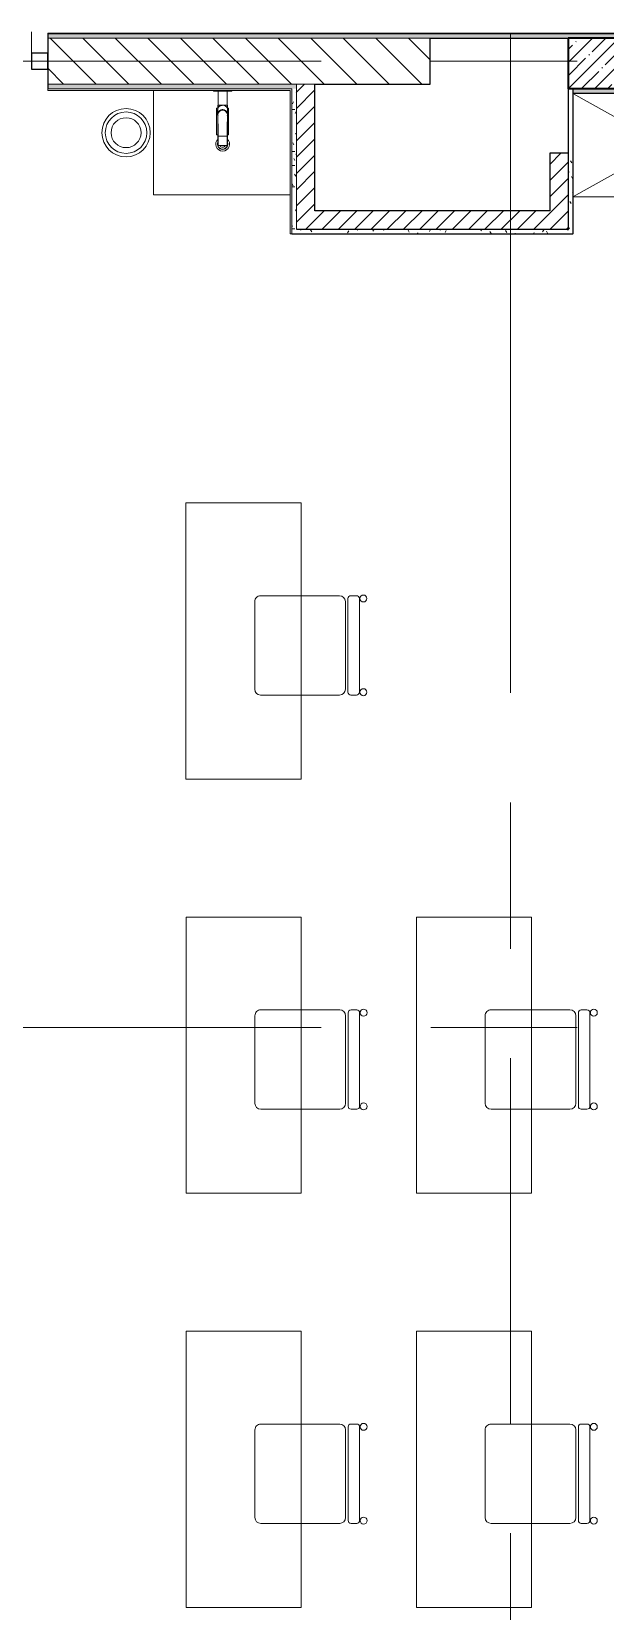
# Model space of a CAD drawing. Header units: millimetres. Extents: x 10189 to 74543, y -2532 to 10466.
# Drawn here: x 14930 to 17422, y 1063 to 7928 of the extents above; entities that cross this region are included whole.
import ezdxf

# ---------------------------------------------------------------- set-up
doc = ezdxf.new("R2010")
doc.units = ezdxf.units.MM
doc.linetypes.add('Осевая', pattern=[3175, 635, -476.25, 1587.5, -476.25])
for name, color, linetype, lineweight in [('0-1', 7, 'Continuous', 9), ('A-DOOR', 7, 'Continuous', 9), ('A-GLAZ-CWMG', 7, 'Continuous', 9), ('A-GLAZ-CWMG-1', 7, 'Continuous', 25), ('A-WALL', 7, 'Continuous', 9), ('I-WALL', 7, 'Continuous', 9), ('P-SANR-FIXT', 7, 'Continuous', 9), ('P-SANR-FIXT-1', 7, 'Continuous', 13), ('Оси', 7, 'Continuous', 9), ('Оси-2', 7, 'Осевая', 9)]:
    doc.layers.add(name, color=color, linetype=linetype, lineweight=lineweight)
for name, color, linetype, lineweight, true_color in [('A-WALL-1', 7, 'Continuous', 25, 0x3c3c3c), ('A-WALL-3', 7, 'Continuous', 35, 0x3c3c3c), ('A-WALL-FNSH-1', 7, 'Continuous', 13, 0x3c3c3c), ('I-FURN-1', 7, 'Continuous', 9, 0xf0f0f0)]:
    doc.layers.add(name, color=color, linetype=linetype, lineweight=lineweight, true_color=true_color)
pattern_1 = [(45, (0, 0), (-35.35534, 35.35534), [])]
pattern_2 = [(0, (0, 0), (121.92, 30.48), [10.058, -81.382, 10.058, -81.382, -487.68]), (0, (0, 0), (121.92, 30.48), [-182.88, 10.058, -172.822, 10.058, -81.382, -213.36]), (0, (0, 0), (121.92, 30.48), [-457.2, 10.058, -50.902, 10.058, -142.342]), (120, (45.72, 15.24), (-87.356454, 90.345817), [10.058, -81.382, 10.058, -81.382, -487.68]), (120, (45.72, 15.24), (-87.356454, 90.345817), [-182.88, 10.058, -172.822, 10.058, -81.382, -213.36]), (120, (45.72, 15.24), (-87.356454, 90.345817), [-457.2, 10.058, -50.902, 10.058, -142.342]), (240, (60.96, 76.2), (-34.563546, -120.825817), [10.058, -81.382, 10.058, -81.382, -487.68]), (240, (60.96, 76.2), (-34.563546, -120.825817), [-182.88, 10.058, -172.822, 10.058, -81.382, -213.36]), (240, (60.96, 76.2), (-34.563546, -120.825817), [-457.2, 10.058, -50.902, 10.058, -142.342])]

# ---------------------------------------------------------------- blocks, each defined once
blk = doc.blocks.new('Стол базовый прямоугольный - 1_6-26174022-План разверток пом_ 2_02_ Этаж 2')
at = {"layer": 'I-FURN-1'}
for p, q in [((600, 250), (-600, 250)), ((-600, 250), (-600, -250)), ((600, -250), (600, 250)), ((-600, -250), (600, -250))]:
    blk.add_line(p, q, dxfattribs=at)
blk = doc.blocks.new('Стул Breuer - 1_9а-25403171-План разверток пом_ 2_02_ Этаж 2')
at = {"layer": 'I-FURN-1'}
for p, q in [((-215.9, 215.9), (-215.9, 40)), ((190.5, 241.3), (-190.5, 241.3)), ((215.9, 40), (215.9, 215.9)), ((-215.9, 40), (-215.9, -127)), ((215.9, -127), (215.9, 40)), ((-215.9, -176.2), (-215.9, -200.8)), ((203.2, -163.5), (-203.2, -163.5)), ((-190.5, -152.4), (190.5, -152.4)), ((215.9, -200.8), (215.9, -176.2)), ((-203.2, -213.5), (203.2, -213.5))]:
    blk.add_line(p, q, dxfattribs=at)
for centre, radius, start, end in [((-190.5, 215.9), 25.4, 90, 180), ((190.5, 215.9), 25.4, 45, 90), ((190.5, 215.9), 25.4, 0, 45), ((-190.5, -127), 25.4, 180, 270), ((190.5, -127), 25.4, 270, 360), ((-203.2, -176.2), 12.7, 90, 180), ((-203.2, -200.8), 12.7, 180, 270), ((203.2, -176.2), 12.7, 360, 90), ((203.2, -200.8), 12.7, 270, 360), ((-203.5, -230.6), 15.1, 360, 180), ((-203.5, -230.6), 15.1, 180, 360), ((203.7, -230.6), 15.1, 360, 180), ((203.7, -230.6), 15.1, 180, 360)]:
    blk.add_arc(centre, radius, start, end, dxfattribs=at)
blk = doc.blocks.new('Стул Breuer - 1_9а-V3-План разверток пом_ 2_02_ Этаж 2')
at = {"layer": 'I-FURN-1'}
for p, q in [((-215.9, 215.9), (-215.9, 40)), ((190.5, 241.3), (-190.5, 241.3)), ((215.9, 40), (215.9, 215.9)), ((-215.9, 40), (-215.9, -127)), ((215.9, -127), (215.9, 40)), ((-215.9, -176.2), (-215.9, -200.8)), ((203.2, -163.5), (-203.2, -163.5)), ((-190.5, -152.4), (190.5, -152.4)), ((215.9, -200.8), (215.9, -176.2)), ((-203.2, -213.5), (203.2, -213.5))]:
    blk.add_line(p, q, dxfattribs=at)
for centre, radius, start, end in [((-190.5, 215.9), 25.4, 90, 180), ((190.5, 215.9), 25.4, 0, 90), ((-190.5, -127), 25.4, 180, 270), ((190.5, -127), 25.4, 270, 360), ((-203.2, -176.2), 12.7, 90, 180), ((-203.2, -200.8), 12.7, 180, 270), ((203.2, -176.2), 12.7, 360, 90), ((203.2, -200.8), 12.7, 270, 360), ((-203.5, -230.6), 15.1, 360, 180), ((-203.5, -230.6), 15.1, 180, 360), ((203.7, -230.6), 15.1, 360, 180), ((203.7, -230.6), 15.1, 180, 360)]:
    blk.add_arc(centre, radius, start, end, dxfattribs=at)
blk = doc.blocks.new('Шкаф параметрический - 1_204-26219621-План разверток пом_ 2_02_ Этаж 2')
at = {"layer": 'I-FURN-1'}
for p, q in [((0, 0), (800, -450)), ((0, -450), (800, 0)), ((800, 0), (0, 0)), ((0, 0), (0, -450)), ((0, -450), (0, 0)), ((0, 0), (800, 0)), ((800, -450), (800, 0)), ((0, -450), (800, -450)), ((800, -450), (0, -450))]:
    blk.add_line(p, q, dxfattribs=at)
blk = doc.blocks.new('сифон - Для раковины-30649612-План разверток пом_ 2_02_ Этаж 2')
at = {"layer": 'P-SANR-FIXT'}
for p, q in [((156.7, 26), (40, 26)), ((40, 20), (40, 26)), ((156.7, 26), (156.7, 20.2)), ((233, 40), (231.1, 40)), ((231.1, -40), (231.1, 40)), ((40, -26), (40, -20)), ((40, -26), (156.7, -26)), ((156.7, -20.2), (156.7, -26)), ((231.1, -40), (233, -40))]:
    blk.add_line(p, q, dxfattribs=at)
for start, end in [(41.49689, 180), (180, 318.49284)]:
    blk.add_arc((0, 0), 30, start, end, dxfattribs=at)
at = {"layer": 'P-SANR-FIXT-1'}
for p, q in [((49, 20), (21.9, 20)), ((56, 20), (49, 20)), ((68.7, 20), (56, 20)), ((135.9, 20), (131.3, 20)), ((231.1, 20), (156.7, 20)), ((22.1, -20), (49, -20)), ((49, -20), (56, -20)), ((56, -20), (68.7, -20)), ((131.3, -20), (135.9, -20)), ((156.7, -20), (231.1, -20))]:
    blk.add_line(p, q, dxfattribs=at)
for radius, start, end in [(22.5, 64.6076, 180), (22.5, 180, 295.3924), (21.5, 72, 180), (21.5, 180, 288), (13.3, 114.53732, 180), (13.3, 180, 244.83847)]:
    blk.add_arc((0, 0), radius, start, end, dxfattribs=at)
blk = doc.blocks.new('смеситель для раковины - Default-30607276-План разверток пом_ 2_02_ Этаж 2')
at = {"layer": '0-1'}
for p, q in [((-20.7, -16.7), (-20.7, -17.2)), ((20.8, -17.2), (20.8, -16.7)), ((22.8, -3), (21.8, -15.6)), ((-20.4, -97.4), (-20.3, -110)), ((-19.8, -111.8), (19.8, -111.8)), ((20.3, -110), (20.4, -97.4)), ((-19.8, -151.6), (19.7, -151.6))]:
    blk.add_line(p, q, dxfattribs=at)
at = {"layer": '0-1', "flags": 128}
for points in [[(12.1, 0.1), (14.4, -1.7), (18.1, -6.1), (20.4, -11.5), (21.2, -17.2), (21.2, -36.2), (21.1, -56), (21, -111.4)], [(-21.8, -15.6), (-22.1, -11.2), (-22.8, -3)], [(-18.9, -7.6), (-20, -10.3), (-20.8, -13.1), (-21.1, -18.6), (-21.1, -48.6), (-21.1, -93.2)], [(20.8, -150.7), (20.8, -150.6), (20.7, -150.3), (20.7, -149.8), (20.7, -149), (20.8, -147.8), (20.8, -146.9), (20.8, -145.1), (20.8, -142.9), (20.9, -128.2), (21.1, -55.9), (21.1, -88)], [(-20.7, -150.6), (-20.7, -150.5), (-20.7, -150.2), (-20.7, -149.8), (-20.7, -149.1), (-20.7, -148.1), (-20.7, -147.4), (-20.7, -146.4), (-20.7, -144.9), (-20.8, -144), (-20.8, -120.4), (-21.1, -93.2)], [(-19.8, -111.8), (-19.9, -111.8), (-20, -111.8), (-20.1, -111.8), (-20.1, -111.7), (-20.2, -111.7), (-20.3, -111.6), (-20.3, -111.5), (-20.3, -111.5), (-20.3, -111.4), (-20.3, -111.4), (-20.3, -111.4), (-20.3, -111.3), (-20.3, -111.2), (-20.3, -111), (-20.3, -110.8), (-20.3, -110.6), (-20.3, -110.3), (-20.3, -110)], [(20.3, -110), (20.3, -110.3), (20.3, -110.5), (20.3, -110.8), (20.3, -111), (20.3, -111.1), (20.3, -111.3), (20.3, -111.5), (20.3, -111.5), (20.3, -111.5), (20.2, -111.6), (20.2, -111.7), (20.1, -111.7), (20.1, -111.8), (19.8, -111.8)], [(20.9, -146.2), (20.9, -147.7), (20.8, -148.8), (20.8, -149.8), (20.8, -150.4), (20.7, -151.2), (20.6, -151.3), (20.5, -151.4), (20.4, -151.5), (20.2, -151.6), (20, -151.6), (19.7, -151.6)]]:
    blk.add_lwpolyline(points, dxfattribs=at)
at = {"layer": 'P-SANR-FIXT'}
for p, q in [((-21, -151.6), (-21, 23)), ((-21, 23), (21, 23)), ((0.6, 2.8), (-0.6, 2.8)), ((21, 23), (21, -151.6)), ((-20.8, -19.8), (-21, -19.9)), ((-20.8, -19.8), (-20.4, -22)), ((20.4, -11.1), (19.4, -12.9)), ((20.4, -22), (20.8, -19.8)), ((20.8, -19.8), (20.9, -18.5)), ((20.8, -19.8), (21, -19.9)), ((21.1, -18.4), (20.9, -18.4)), ((22.9, -0.9), (22.6, -4.8)), ((-19.8, -111.7), (-19.7, -144)), ((19.7, -144), (19.8, -111.7)), ((21, -151.6), (-21, -151.6))]:
    blk.add_line(p, q, dxfattribs=at)
at = {"layer": 'P-SANR-FIXT', "flags": 128}
for points in [[(11.1, -0.4), (9.8, 0.4), (6.1, 1.8), (2.1, 2.5), (-2.1, 2.5), (-6.1, 1.8), (-9.8, 0.4), (-13.1, -1.6), (-15.9, -4.1)], [(-0.6, 3.9), (-0.3, 3.9), (-0.1, 3.9), (0.1, 3.9), (0.3, 3.9), (0.6, 3.9)], [(-21.1, -16.4), (-21.1, -16.8), (-21.1, -17.2), (-21.1, -17.6), (-21.1, -18), (-21.1, -18.4)], [(-21.1, -88.1), (-20.9, -138.9), (-20.9, -145.3), (-20.8, -150.2), (-20.7, -149.4), (-20.7, -143.7), (-20.8, -118.3), (-21, -67.6), (-21.1, -42.2), (-21.1, -16.9)], [(-20.9, -18.5), (-20.9, -18.5), (-21, -18.5), (-21, -18.6), (-21, -18.6), (-21.1, -18.6), (-21.1, -18.6), (-21.1, -18.6)], [(-20.9, -18.5), (-20.9, -19.2), (-20.8, -19.8)], [(15.9, -4.1), (13.1, -1.6), (11.5, -0.5)], [(21.1, -16.9), (21.1, -42.2), (21, -67.6), (20.8, -118.3), (20.7, -143.7), (20.7, -149.4), (20.8, -150.2), (20.9, -145.3), (20.9, -138.9), (21.1, -88.1)], [(21.1, -18.4), (21.1, -18), (21.1, -17.6), (21.1, -17.2), (21.1, -16.8), (21.1, -16.4)], [(21.8, -15.2), (22.1, -10.8), (22.3, -7.9), (22.5, -5.9)], [(22.5, -5.6), (22.7, -3.2), (22.9, -0.9)], [(-19.9, -145.2), (-19.9, -133.8), (-20, -122.4), (-20, -111), (-20.1, -99.6), (-20.1, -88.1)], [(20.1, -88.1), (20.1, -94.5), (20.1, -100.8), (20, -107.2), (20, -113.5), (20, -119.9), (20, -126.2), (19.9, -132.6), (19.9, -138.9), (19.9, -145.2)]]:
    blk.add_lwpolyline(points, dxfattribs=at)
at = {"layer": 'P-SANR-FIXT'}
for centre, major_axis, ratio, start_param, end_param in [((0, -17.2), (20.8, 0), 0.98634, 0.924777, 2.669203), ((0, -16.7), (20.8, 0), 0.98634, 1.475706, 2.006619), ((0, -16.7), (20.8, 0), 0.98634, 1.175826, 1.349386), ((0, -17.2), (-20.8, 0), 0.98634, 5.983401, 6.283185), ((0, -16.7), (20.8, 0), 0.98634, 2.911123, 3.141593), ((0, -17.2), (20.8, 0), 0.98634, 3.141593, 3.245131), ((0, -16.7), (20.8, 0), 0.98634, 2.513274, 2.712058), ((0, -16.7), (20.8, 0), 0.98634, 2.199532, 2.288423), ((0, -16.7), (20.8, 0), 0.98634, 0.436433, 0.906939), ((0, -17.2), (20.8, 0), 0.98634, 0.478372, 0.784046), ((0, -17.2), (20.8, 0), 0.98634, 0, 0.299784), ((0, -16.7), (20.8, 0), 0.98634, 0, 0.23047), ((0, -17.2), (20.8, 0), 0.98634, 6.179646, 6.283185), ((-19.8, -109.7), (0.5, 0.002), 0.095848, 1.570429, 3.124299), ((19.8, -109.7), (-0.5, 0.002), 0.095846, 3.158887, 4.712983)]:
    blk.add_ellipse(centre, major_axis=major_axis, ratio=ratio, start_param=start_param, end_param=end_param, dxfattribs=at)
for points, knots in [([(-22.9, -0.3), (-22.9, 2.5), (-22.3, 6.4), (-20, 11.4), (-17.7, 14.7), (-14.9, 17.6), (-11.6, 20), (-7.9, 21.7), (-4.5, 22.6), (-1.5, 23), (1.9, 23), (6, 22.4), (10, 20.8), (12.8, 19.1), (14.8, 17.5), (16.7, 15.8), (18.8, 13.3), (21.9, 8.1), (22.9, 3.2), (22.9, -0.3)], [0, 0, 0, 0, 0.111111, 0.166667, 0.222222, 0.277778, 0.333333, 0.388889, 0.444444, 0.479167, 0.513889, 0.583333, 0.652778, 0.6875, 0.722222, 0.756944, 0.791667, 0.861111, 1, 1, 1, 1]), ([(-21.1, -16.9), (-21.1, -15.9), (-21, -14.3), (-20.6, -12.1), (-20.1, -10.6), (-19.6, -9), (-18.7, -7.1), (-17.3, -4.8), (-15.2, -2.3), (-12.8, -0.2), (-10, 1.5), (-7, 2.8), (-3.8, 3.7), (-1.6, 3.9), (-0.6, 3.9)], [0, 0, 0, 0, 0.1, 0.15, 0.2, 0.25, 0.3, 0.4, 0.5, 0.6, 0.7, 0.8, 0.9, 1, 1, 1, 1]), ([(21.1, -16.4), (21.1, -16), (21, -15.1), (20.8, -13.8), (20.6, -12.6), (20.3, -11.7), (20.2, -11.2), (20, -10.9), (19.9, -10.5), (19.7, -9.9), (19.3, -9), (18.6, -7.6), (17.7, -6.2), (17, -5.2), (16.4, -4.5), (15.8, -3.8), (15, -3), (13.9, -2), (12.7, -1.2), (11.7, -0.5), (10.9, -0.1), (10.1, 0.3), (9, 0.9), (6.9, 1.7), (2.6, 2.8), (-2.6, 2.8), (-6.9, 1.7), (-9.2, 0.7), (-11.2, -0.2), (-13.2, -1.5), (-14.9, -2.9), (-16.1, -4.2), (-17.3, -5.5), (-18.5, -7.2), (-19.6, -9.3), (-20.7, -12.4), (-21.1, -14.8), (-21.1, -16.4)], [0, 0, 0, 0, 0.027778, 0.055556, 0.083333, 0.097222, 0.104167, 0.111111, 0.118056, 0.125, 0.138889, 0.166667, 0.194444, 0.208333, 0.222222, 0.236111, 0.25, 0.277778, 0.305556, 0.319444, 0.333333, 0.347222, 0.361111, 0.388889, 0.444444, 0.555556, 0.611111, 0.638889, 0.666667, 0.708333, 0.75, 0.770833, 0.791667, 0.833333, 0.875, 0.916667, 1, 1, 1, 1]), ([(-0.6, 2.8), (-0.6, 2.9), (-0.6, 3.2), (-0.6, 3.6), (-0.6, 3.8), (-0.6, 3.9), (-0.6, 3.9)], [0, 0, 0, 0, 0.363636, 0.545455, 0.727273, 1, 1, 1, 1]), ([(0.6, 3.9), (2.7, 3.9), (7.1, 3.1), (12.9, 0), (16.7, -3.9), (19, -7.6), (20.2, -10.6), (21, -13.7), (21.1, -15.9), (21.1, -16.9)], [0, 0, 0, 0, 0.2, 0.4, 0.6, 0.7, 0.8, 0.9, 1, 1, 1, 1]), ([(0.6, 2.8), (0.6, 2.9), (0.6, 3.2), (0.6, 3.6), (0.6, 3.8), (0.6, 3.9), (0.6, 3.9)], [0, 0, 0, 0, 0.363636, 0.545455, 0.727273, 1, 1, 1, 1]), ([(-22.9, -0.9), (-22.9, -1.5), (-22.8, -2.5), (-22.7, -3.8), (-22.6, -4.8), (-22.5, -5.7), (-22.4, -6.6), (-22.3, -7.5), (-22.2, -8.7), (-22.1, -10.1), (-22, -12.1), (-21.9, -13.9), (-21.8, -15.2)], [0, 0, 0, 0, 0.166667, 0.25, 0.333333, 0.416667, 0.5, 0.583333, 0.666667, 0.75, 0.833333, 1, 1, 1, 1]), ([(-21.8, -15.2), (-21.8, -16.2), (-21.7, -18.4), (-21.6, -22.6), (-21.5, -27.6), (-21.4, -33.2), (-21.4, -38.3), (-21.3, -42.6), (-21.3, -45.9), (-21.3, -49.3), (-21.3, -52.8), (-21.2, -55.7), (-21.2, -58), (-21.2, -59.8), (-21.2, -61.5), (-21.2, -63.9), (-21.2, -66.8), (-21.2, -70.4), (-21.2, -73.9), (-21.1, -77.5), (-21.1, -82.2), (-21.1, -85.7), (-21.1, -88.1)], [0, 0, 0, 0, 0.083333, 0.166667, 0.25, 0.333333, 0.416667, 0.458333, 0.5, 0.541667, 0.583333, 0.625, 0.645833, 0.666667, 0.6875, 0.708333, 0.75, 0.791667, 0.833333, 0.875, 0.916667, 1, 1, 1, 1]), ([(-21.1, -18.4), (-21.1, -19.2), (-21.1, -20.8), (-21.1, -23.1), (-21.1, -25), (-21, -26.5), (-21, -27.6), (-21, -28.6), (-21, -30), (-21, -31.7), (-21, -33.4), (-21, -34.6), (-20.9, -35.2), (-20.9, -35.7), (-20.9, -36.3), (-20.9, -36.9), (-20.9, -38.1), (-20.9, -39.8), (-20.9, -41.4), (-20.8, -42.8), (-20.8, -44.1), (-20.8, -45.8), (-20.8, -48.6), (-20.7, -53.5), (-20.6, -60.7), (-20.6, -68.9), (-20.5, -76.5), (-20.5, -85.7), (-20.4, -92.7), (-20.4, -97.4)], [0, 0, 0, 0, 0.027778, 0.055556, 0.083333, 0.097222, 0.111111, 0.125, 0.138889, 0.166667, 0.194444, 0.208333, 0.215278, 0.222222, 0.229167, 0.236111, 0.25, 0.277778, 0.305556, 0.319444, 0.333333, 0.361111, 0.388889, 0.444444, 0.555556, 0.666667, 0.75, 0.833333, 1, 1, 1, 1]), ([(-21.1, -18.6), (-21.1, -18.7), (-21.1, -18.9), (-21.1, -19.2), (-21, -19.5), (-21, -19.7), (-21, -19.9)], [0, 0, 0, 0, 0.333333, 0.5, 0.666667, 1, 1, 1, 1]), ([(-20.6, -41.2), (-20.6, -41.2), (-20.7, -40.7), (-20.7, -40.1), (-20.8, -39.3), (-20.9, -38.5), (-20.9, -37.4), (-21, -35.5), (-21, -33.1), (-21, -30.9), (-20.9, -29.4), (-20.9, -28.7), (-20.9, -28.1), (-20.9, -27.6), (-20.9, -26.9), (-20.9, -25.6), (-20.9, -23.9), (-20.9, -21.9), (-21, -20.5), (-21, -19.9)], [0.6743941, 0.6743941, 0.6743941, 0.6743941, 0.6785714, 0.6964286, 0.7053571, 0.7142857, 0.7321429, 0.75, 0.7857143, 0.8214286, 0.8392857, 0.8482143, 0.8571429, 0.8660714, 0.875, 0.8928571, 0.9285714, 0.9642857, 1, 1, 1, 1]), ([(-20, -10.9), (-20.1, -11.4), (-20.5, -12.6), (-20.7, -13.9), (-20.8, -14.6)], [0, 0, 0, 0, 0.4, 1, 1, 1, 1]), ([(-19.9, -97.4), (-19.9, -90.5), (-20, -78.4), (-20.1, -67), (-20.2, -60.5), (-20.2, -57.1), (-20.3, -54.8), (-20.3, -52.7), (-20.3, -50.8), (-20.3, -49.3), (-20.3, -48.2), (-20.4, -47.6), (-20.4, -47), (-20.4, -46.5), (-20.5, -45.9), (-20.5, -44.9), (-20.5, -44.1), (-20.5, -43.6)], [0, 0, 0, 0, 0.1428571, 0.2857143, 0.3571429, 0.3928571, 0.4285714, 0.4642857, 0.5, 0.5357143, 0.5535714, 0.5625, 0.5714286, 0.5803571, 0.5892857, 0.6071429, 0.6334797, 0.6334797, 0.6334797, 0.6334797]), ([(-15.9, -4.1), (-16.7, -5), (-18.4, -7.2), (-19.5, -9.5), (-20, -10.9)], [0, 0, 0, 0, 0.444444, 1, 1, 1, 1]), ([(20, -10.9), (19.6, -9.8), (18.5, -7.4), (17, -5.2), (15.9, -4.1)], [0, 0, 0, 0, 0.444444, 1, 1, 1, 1]), ([(20.7, -37.5), (20.7, -37.9), (20.6, -38.5), (20.5, -39.2), (20.5, -40), (20.4, -41.3), (20.4, -43), (20.4, -44.6), (20.4, -45.8), (20.4, -46.4), (20.4, -46.9), (20.4, -47.4), (20.4, -48.1), (20.3, -49.2), (20.3, -50.7), (20.3, -52.6), (20.3, -54.6), (20.3, -57), (20.2, -60.3), (20.1, -66.9), (20, -78.4), (19.9, -90.5), (19.9, -97.4)], [0.2698282, 0.2698282, 0.2698282, 0.2698282, 0.2857143, 0.2946429, 0.3035714, 0.3214286, 0.3571429, 0.3928571, 0.4107143, 0.4196429, 0.4285714, 0.4375, 0.4464286, 0.4642857, 0.5, 0.5357143, 0.5714286, 0.6071429, 0.6428571, 0.7142857, 0.8571429, 1, 1, 1, 1]), ([(20.8, -14.6), (20.7, -14.1), (20.5, -12.8), (20.2, -11.6), (20, -10.9)], [0, 0, 0, 0, 0.444444, 1, 1, 1, 1]), ([(20.4, -97.4), (20.4, -91.1), (20.5, -81.8), (20.6, -69.7), (20.7, -60), (20.7, -52.6), (20.8, -47.4), (20.8, -45.2), (20.8, -43.5), (20.9, -41.8), (20.9, -39.8), (20.9, -37.7), (20.9, -36.2), (20.9, -35.4), (21, -34.1), (21, -32.6), (21, -31), (21, -29.7), (21, -28.6), (21, -27.7), (21, -26.8), (21.1, -25.6), (21.1, -22.9), (21.1, -20.4), (21.1, -18.4)], [0, 0, 0, 0, 0.222222, 0.333333, 0.444444, 0.583333, 0.618056, 0.652778, 0.670139, 0.6875, 0.722222, 0.756944, 0.774306, 0.782986, 0.791667, 0.826389, 0.84375, 0.861111, 0.878472, 0.887153, 0.895833, 0.913194, 0.930556, 1, 1, 1, 1]), ([(21, -19.9), (21, -20.5), (21, -21.9), (20.9, -23.9), (20.9, -25.6), (20.9, -26.8), (20.9, -27.5), (20.9, -28.3), (20.9, -29.2), (20.9, -30.9), (20.9, -32.5), (20.9, -33.6), (20.9, -33.9)], [0, 0, 0, 0, 0.0357143, 0.0714286, 0.1071429, 0.125, 0.1339286, 0.1428571, 0.1607143, 0.1785714, 0.2142857, 0.2233019, 0.2233019, 0.2233019, 0.2233019]), ([(21.1, -88.1), (21.1, -85.1), (21.1, -80.6), (21.2, -74.5), (21.2, -69.9), (21.2, -65.1), (21.2, -60), (21.2, -55.1), (21.3, -50.9), (21.3, -47.5), (21.3, -44.7), (21.3, -42.6), (21.4, -41), (21.4, -39.8), (21.4, -38.7), (21.4, -37.3), (21.4, -35.8), (21.4, -34.1), (21.5, -32.1), (21.5, -29.7), (21.5, -27), (21.6, -24.6), (21.7, -21.6), (21.7, -18.3), (21.8, -16.1), (21.8, -15.2)], [0, 0, 0, 0, 0.071429, 0.107143, 0.142857, 0.178571, 0.214286, 0.25, 0.285714, 0.321429, 0.357143, 0.392857, 0.410714, 0.428571, 0.446429, 0.464286, 0.5, 0.535714, 0.571429, 0.625, 0.678571, 0.732143, 0.785714, 0.892857, 1, 1, 1, 1]), ([(-19.8, -109.7), (-19.8, -110.1), (-19.8, -110.9), (-19.8, -111.7), (-19.8, -111.8), (-19.8, -111.8)], [0, 0, 0, 0, 0.2, 0.4, 0.5304452, 0.5304452, 0.5304452, 0.5304452]), ([(19.8, -111.8), (19.8, -111.8), (19.8, -111.7), (19.8, -110.9), (19.8, -110.1), (19.8, -109.7)], [0.4695252, 0.4695252, 0.4695252, 0.4695252, 0.6, 0.8, 1, 1, 1, 1]), ([(21, -86.6), (20.9, -86.7), (20.9, -86.8), (20.9, -87), (20.8, -87.2), (20.7, -87.5), (20.6, -87.8), (20.5, -88), (20.4, -88.2), (20.3, -88.3), (20.2, -88.2), (20.1, -88.1)], [0.4, 0.4, 0.4, 0.4, 0.4375, 0.5, 0.6, 0.65, 0.7, 0.75, 0.79375, 0.875, 1, 1, 1, 1]), ([(-19.8, -151.6), (-19.8, -151.6), (-19.8, -151.4), (-19.8, -149.5), (-19.9, -146.7), (-19.9, -145.2)], [0.5274141, 0.5274141, 0.5274141, 0.5274141, 0.6, 0.8, 1, 1, 1, 1]), ([(-19.7, -144), (-19.7, -145.5), (-19.7, -148.5), (-19.7, -151.2), (-19.7, -151.6), (-19.8, -151.6)], [0, 0, 0, 0, 0.2, 0.4, 0.5271653, 0.5271653, 0.5271653, 0.5271653]), ([(19.7, -151.6), (19.7, -151.6), (19.7, -151.6), (19.7, -151.2), (19.7, -150), (19.7, -148.3), (19.7, -146.2), (19.7, -144.8), (19.7, -144)], [0.4725879, 0.4725879, 0.4725879, 0.4725879, 0.5, 0.6, 0.7, 0.8, 0.9, 1, 1, 1, 1]), ([(19.9, -145.2), (19.9, -146), (19.9, -147.4), (19.8, -149.3), (19.8, -150.7), (19.8, -151.5), (19.8, -151.6), (19.7, -151.6)], [0, 0, 0, 0, 0.1, 0.2, 0.3, 0.4, 0.4724791, 0.4724791, 0.4724791, 0.4724791])]:
    blk.add_open_spline(points, degree=3, knots=knots, dxfattribs=at)
for points in [[(-20.7, -19.9), (-20.7, -17.5), (-19.9, -12.6), (-16.3, -6), (-10.7, -1.1), (-3.7, 1.6), (3.8, 1.6), (10.7, -1.1), (16.3, -6), (19.9, -12.6), (20.7, -17.5), (20.7, -19.9)], [(-0.6, 2.8), (-1.4, 2.7), (-2.2, 2.7), (-3, 2.5)], [(-22.6, -4.9), (-22.8, -3.6), (-22.9, -2.2), (-22.9, -0.9)], [(-21.4, -18.8), (-21.7, -17.6), (-21.8, -16.4), (-21.8, -15.2)], [(-20.2, -22.3), (-20.6, -21.4), (-21, -20.5), (-21.2, -19.5)], [(-21.1, -18.5), (-21.1, -18.4), (-21, -18.4), (-20.9, -18.4)], [(-21, -19.9), (-20.9, -20.8), (-20.7, -21.7), (-20.4, -22.5)], [(-20.8, -14.6), (-20.8, -15.2), (-20.9, -16.5), (-20.9, -17.7), (-20.9, -18.3)], [(-19.4, -12.9), (-19.8, -12.3), (-20.1, -11.7), (-20.4, -11.1)], [(21.8, -15.2), (21.8, -17.6), (21.2, -20.1), (20.2, -22.3)], [(20.4, -22.5), (20.7, -21.7), (20.9, -20.8), (21, -19.9)], [(20.9, -18.4), (20.9, -17.8), (20.9, -16.5), (20.8, -15.2), (20.8, -14.6)], [(20.9, -18.5), (21, -18.5), (21.1, -18.5), (21.1, -18.5)], [(21, -19.9), (21, -19.8), (21, -19.6), (21.1, -19.4), (21.1, -19.2), (21.1, -18.9), (21.1, -18.7), (21.1, -18.6), (21.1, -18.5)], [(-20.8, -88.2), (-20.7, -88.2), (-20.5, -88.2), (-20.2, -88.1), (-20.1, -88.1)], [(-20.1, -88.1), (-20.1, -87.3), (-20.1, -86.5), (-20, -85.7)], [(-19.8, -111.8), (-19.8, -111.8), (-19.8, -111.8), (-19.8, -111.8)], [(19.8, -111.8), (19.8, -111.8), (19.8, -111.8), (19.8, -111.8)], [(20, -85.7), (20.1, -86.5), (20.1, -87.3), (20.1, -88.1)]]:
    blk.add_open_spline(points, degree=3, dxfattribs=at)
blk = doc.blocks.new('мусорная корзина - Round_ Metal-30590745-План разверток пом_ 2_02_ Этаж 2')
at = {"layer": 'P-SANR-FIXT'}
for radius, start, end in [(105, 0, 180), (90, 360, 180), (105, 180, 360), (90, 180, 360), (65, 0, 180), (65, 180, 360)]:
    blk.add_arc((0, 0), radius, start, end, dxfattribs=at)
blk = doc.blocks.new('Прямоугольный импост - 50 x 70 мм-31927764-План разверток пом_ 2_02_ Этаж 2')
at = {"layer": 'A-GLAZ-CWMG-1'}
for p, q in [((-70, 35), (0, 35)), ((-70, -35), (-70, 35)), ((0, 35), (0, -35)), ((0, -35), (-70, -35))]:
    blk.add_line(p, q, dxfattribs=at)
blk = doc.blocks.new('Дверь_Витражная_остекление_ - ДВН_ДАО_Главный вход_1200 в свету Д-22 _п_-31928779-План разверток пом_ 2_02_ Этаж 2')
at = {"layer": 'A-DOOR'}
for p, q in [((-650, 127.9), (-650, 35)), ((650, 127.9), (650, 35))]:
    blk.add_line(p, q, dxfattribs=at)
for centre, radius, start, end in [((-650, 30), 900, 360, 6.25626), ((650, 30), 400, 165.76598, 180)]:
    blk.add_arc(centre, radius, start, end, dxfattribs=at)

msp = doc.modelspace()

# ---------------------------------------------------------------- hatches: boundary and pattern name
at = {"layer": 'I-WALL'}
h = msp.add_hatch(dxfattribs=at)
h.set_pattern_fill('FP_7', color=256, style=0, pattern_type=2)
h.set_pattern_definition(pattern_2)
h.paths.add_polyline_path([(18711.8, 7900), (20010, 7900), (20010, 7920), (14999.9, 7920), (14999.9, 7900), (18560, 7900)])
h.paths.add_polyline_path([(13559.9, 7900), (13559.9, 7920), (12355.4, 7920), (12355.4, 7900)])
h = msp.add_hatch(dxfattribs=at)
h.set_pattern_fill('FP_1', color=256, style=0, pattern_type=2)
h.set_pattern_definition([(135, (0, 0), (-70.7107, -70.7107), [])])
h.paths.add_polyline_path([(16660, 7700), (16660, 7900), (14999.9, 7900), (14999.9, 7700), (16328.2, 7700)])
h.paths.add_polyline_path([(13559.9, 7700), (13559.9, 7900), (12355.4, 7900), (12355.4, 7700), (12780, 7700)])
h = msp.add_hatch(dxfattribs=at)
h.set_pattern_fill('FP_5', color=256, style=0, pattern_type=2)
h.set_pattern_definition([(45, (0, 0), (-57.02463, 57.02463), []), (45, (57.025, 0), (-57.02463, 57.02463), [100.806, -20.161, 3.353, -16.808])])
h.paths.add_polyline_path([(21910, 7680), (21910, 7900), (19760, 7900), (19760, 7830), (18560, 7830), (18560, 7900), (17260, 7900), (17260, 7680), (21890, 7680)])
h = msp.add_hatch(dxfattribs=at)
h.set_pattern_fill('FP_7', color=256, style=0, pattern_type=2)
h.set_pattern_definition(pattern_2)
h.paths.add_polyline_path([(16080, 7680), (16080, 7700), (14999.9, 7700), (15000, 7680), (16060, 7680)])
h.paths.add_polyline_path([(13559.9, 7680), (13559.9, 7700), (12780, 7700), (12780, 7680)])
h = msp.add_hatch(dxfattribs=at)
h.set_pattern_fill('FP_3', color=256, style=0, pattern_type=2)
h.set_pattern_definition(pattern_1)
h.paths.add_polyline_path([(16080, 7070), (16160, 7070), (16160, 7700), (16080, 7700), (16080, 7416.3)])
h = msp.add_hatch(dxfattribs=at)
h.set_pattern_fill('FP_7', color=256, style=0, pattern_type=2)
h.set_pattern_definition(pattern_2)
h.paths.add_polyline_path([(16080, 7050), (16080, 7680), (16060, 7680), (16060, 7050)])
h = msp.add_hatch(dxfattribs=at)
h.set_pattern_fill('FP_7', color=256, style=0, pattern_type=2)
h.set_pattern_definition(pattern_2)
h.paths.add_polyline_path([(17260, 7070), (17280, 7070), (17280, 7680), (17260, 7680), (17260, 7210)])
h = msp.add_hatch(dxfattribs=at)
h.set_pattern_fill('FP_7', color=256, style=0, pattern_type=2)
h.set_pattern_definition(pattern_2)
h.paths.add_polyline_path([(20860, 7660), (20880, 7660), (20880, 7680), (17280, 7680), (17280, 7660), (20859, 7660)])
h = msp.add_hatch(dxfattribs=at)
h.set_pattern_fill('FP_3', color=256, style=0, pattern_type=2)
h.set_pattern_definition(pattern_1)
h.paths.add_polyline_path([(17260, 7150), (17260, 7400), (17180, 7400), (17180, 7150)])
h = msp.add_hatch(dxfattribs=at)
h.set_pattern_fill('FP_3', color=256, style=0, pattern_type=2)
h.set_pattern_definition(pattern_1)
h.paths.add_polyline_path([(17260, 7070), (17260, 7150), (16160, 7150), (16160, 7070), (17122.7, 7070)])
h = msp.add_hatch(dxfattribs=at)
h.set_pattern_fill('FP_7', color=256, style=0, pattern_type=2)
h.set_pattern_definition(pattern_2)
h.paths.add_polyline_path([(17280, 7050), (17280, 7070), (16080, 7070), (16080, 7050), (17122.7, 7050)])

# ---------------------------------------------------------------- linework, layer by layer
at = {"layer": 'A-WALL'}
for p, q in [((16660, 7900), (14999.9, 7900)), ((16160, 7700), (14999.9, 7700)), ((16080, 7070), (16080, 7700)), ((17281, 7659), (17280, 7659))]:
    msp.add_line(p, q, dxfattribs=at)
at = {"layer": 'A-WALL-1'}
for p, q in [((14999.9, 7920), (14999.9, 7680)), ((14999.9, 7920), (22930, 7920)), ((16660, 7700), (16660, 7900)), ((16660, 7900), (17260, 7900)), ((16160, 7700), (16660, 7700)), ((16160, 7150), (16160, 7700)), ((17260, 7680), (17260, 7070)), ((17280, 7680), (17280, 7050)), ((20860, 7660), (17280, 7660)), ((17180, 7400), (17180, 7150)), ((17260, 7400), (17180, 7400)), ((17180, 7150), (16160, 7150)), ((16060, 7050), (17280, 7050)), ((16080, 7070), (17260, 7070))]:
    msp.add_line(p, q, dxfattribs=at)
at = {"layer": 'A-WALL-3'}
for p, q in [((17260, 7900), (17260, 7680)), ((18560, 7900), (17260, 7900)), ((21910, 7680), (17260, 7680))]:
    msp.add_line(p, q, dxfattribs=at)
at = {"layer": 'A-WALL-FNSH-1'}
for p, q in [((19990, 7921), (14999.9, 7921)), ((14999.9, 7921), (14999.9, 7920)), ((17281, 7659), (20859, 7659)), ((17281, 7049), (17281, 7659)), ((16052, 7050), (16052, 7049)), ((16052, 7049), (17281, 7049))]:
    msp.add_line(p, q, dxfattribs=at)
at = {"layer": 'I-FURN-1'}
for p, q in [((15459.5, 7672), (15459.5, 7218.6)), ((15459.5, 7218.6), (15459.5, 7672)), ((15459.5, 7218.6), (16052, 7218.6)), ((16052, 7218.6), (15459.5, 7218.6))]:
    msp.add_line(p, q, dxfattribs=at)
at = {"layer": 'I-WALL'}
for p, q in [((15000, 7680), (16060, 7680)), ((15000, 7672), (15000, 7680)), ((16052, 7672), (15000, 7672)), ((16052, 7050), (16052, 7672)), ((16060, 7680), (16060, 7050)), ((16059, 7050), (16060, 7050))]:
    msp.add_line(p, q, dxfattribs=at)
at = {"layer": 'Оси'}
msp.add_line((17010, 5421), (17010, 7921), dxfattribs=at)
at = {"layer": 'Оси-2'}
for p, q in [((13488.8, 7800), (22550, 7800)), ((17010, 767.7), (17010, 5421)), ((13488.8, 3600), (22550, 3600))]:
    msp.add_line(p, q, dxfattribs=at)

# ---------------------------------------------------------------- block references
at = {"layer": 'A-DOOR'}
msp.add_blockref('Дверь_Витражная_остекление_ - ДВН_ДАО_Главный вход_1200 в свету Д-22 _п_-31928779-План разверток пом_ 2_02_ Этаж 2', (14279.9, 7800), dxfattribs=at)
at = {"layer": 'A-GLAZ-CWMG', "extrusion": (0, 0, -1), "rotation": 180}
msp.add_blockref('Прямоугольный импост - 50 x 70 мм-31927764-План разверток пом_ 2_02_ Этаж 2', (-14999.9, 7800), dxfattribs=at)
at = {"layer": 'I-FURN-1'}
for name, p, rotation in [('Шкаф параметрический - 1_204-26219621-План разверток пом_ 2_02_ Этаж 2', (18080, 7210), 180), ('Стол базовый прямоугольный - 1_6-26174022-План разверток пом_ 2_02_ Этаж 2', (15850, 5280), 89.99999999999997), ('Стул Breuer - 1_9а-25403171-План разверток пом_ 2_02_ Этаж 2', (16140, 5260.9), 89.99999999999959), ('Стол базовый прямоугольный - 1_6-26174022-План разверток пом_ 2_02_ Этаж 2', (15850.9, 3480), 89.99999999999997), ('Стол базовый прямоугольный - 1_6-26174022-План разверток пом_ 2_02_ Этаж 2', (16850.9, 3480), 89.99999999999997), ('Стул Breuer - 1_9а-V3-План разверток пом_ 2_02_ Этаж 2', (16140.9, 3460.9), 89.99999999999959), ('Стул Breuer - 1_9а-V3-План разверток пом_ 2_02_ Этаж 2', (17140.9, 3460.9), 89.99999999999959), ('Стол базовый прямоугольный - 1_6-26174022-План разверток пом_ 2_02_ Этаж 2', (15850.9, 1680), 89.99999999999997), ('Стол базовый прямоугольный - 1_6-26174022-План разверток пом_ 2_02_ Этаж 2', (16850.9, 1680), 89.99999999999997), ('Стул Breuer - 1_9а-V3-План разверток пом_ 2_02_ Этаж 2', (16140.9, 1660.9), 89.99999999999959), ('Стул Breuer - 1_9а-V3-План разверток пом_ 2_02_ Этаж 2', (17140.9, 1660.9), 89.99999999999959)]:
    msp.add_blockref(name, p, dxfattribs=dict(at, rotation=rotation))
at = {"layer": 'P-SANR-FIXT', "rotation": 89.99999999999972}
msp.add_blockref('сифон - Для раковины-30649612-План разверток пом_ 2_02_ Этаж 2', (15759.5, 7439), dxfattribs=at)
at = {"layer": 'P-SANR-FIXT'}
for name, p in [('мусорная корзина - Round_ Metal-30590745-План разверток пом_ 2_02_ Этаж 2', (15340, 7489)), ('смеситель для раковины - Default-30607276-План разверток пом_ 2_02_ Этаж 2', (15759.5, 7585.2))]:
    msp.add_blockref(name, p, dxfattribs=at)

doc.saveas('drawing.dxf')
